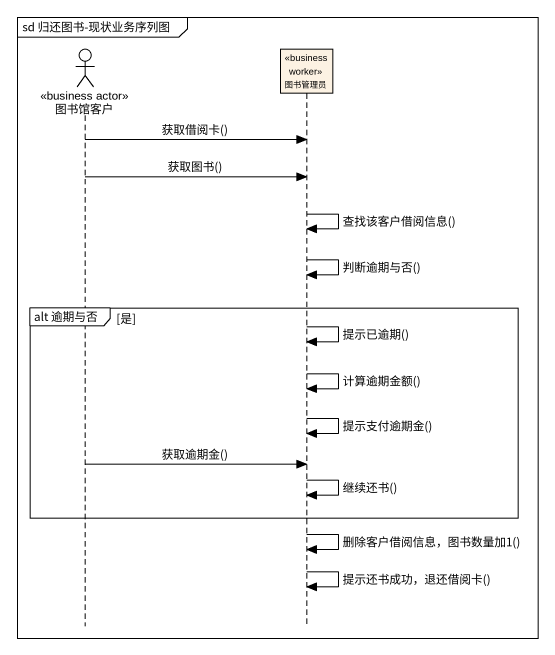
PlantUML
@startuml
mainframe sd 归还图书-现状业务序列图
hide footbox
actor 图书馆客户 <<business actor>>
participant 图书管理员 <<business worker>>

图书馆客户 -> 图书管理员 : 获取借阅卡()
图书馆客户 -> 图书管理员 : 获取图书()
图书管理员 -> 图书管理员 : 查找该客户借阅信息()
图书管理员 -> 图书管理员 : 判断逾期与否()
group alt 逾期与否 [是]
  图书管理员 -> 图书管理员 : 提示已逾期()
  图书管理员 -> 图书管理员 : 计算逾期金额()
  图书管理员 -> 图书管理员 : 提示支付逾期金()
  图书馆客户 -> 图书管理员 : 获取逾期金()
  图书管理员 -> 图书管理员 : 继续还书()
end
图书管理员 -> 图书管理员 : 删除客户借阅信息，图书数量加1()
图书管理员 -> 图书管理员 : 提示还书成功，退还借阅卡()
@enduml
